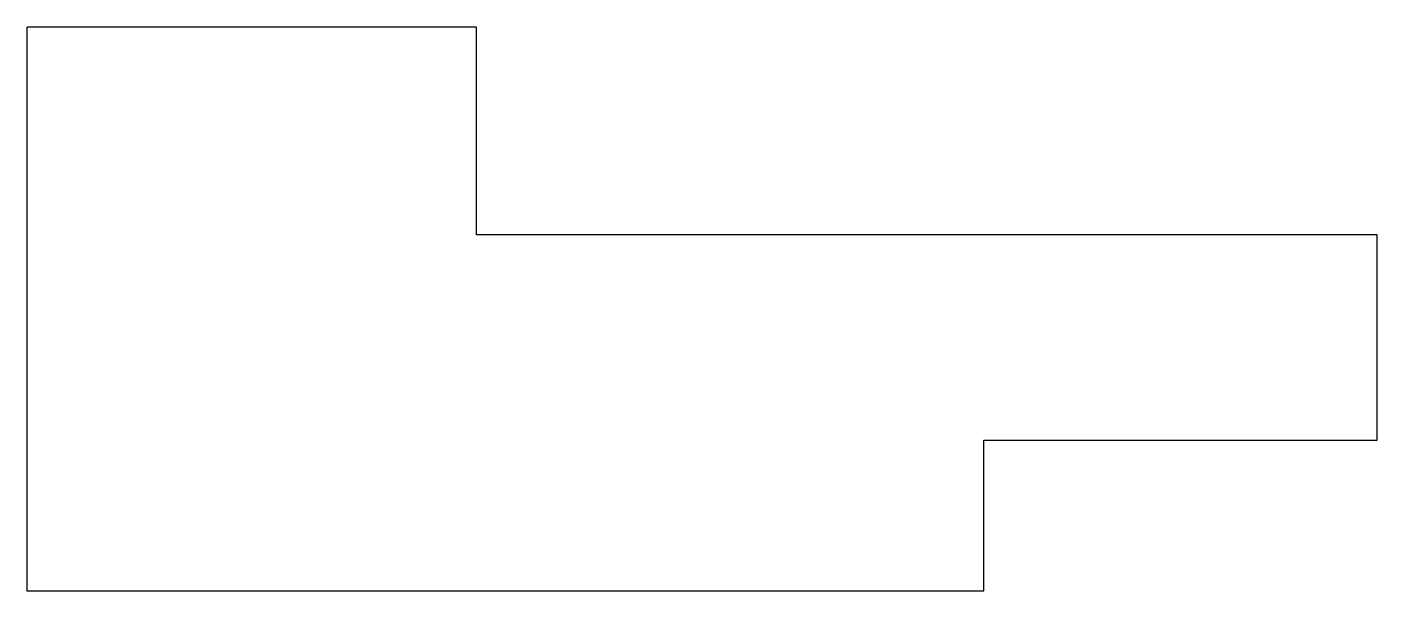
# Model space of a CAD drawing. Header units: millimetres. Extents: x 0 to 3605, y -1506 to 0.
import ezdxf

# ---------------------------------------------------------------- set-up
doc = ezdxf.new("R2010")
doc.units = ezdxf.units.MM

msp = doc.modelspace()

# ---------------------------------------------------------------- linework, layer by layer
at = {"color": 7, "linetype": 'Continuous', "lineweight": 25}
for p, q in [((1200, 0), (0, 0)), ((0, 0), (0, -1506)), ((1200, -555), (1200, 0)), ((3605, -555), (1200, -555)), ((3605, -1103), (3605, -555)), ((2555, -1103), (3605, -1103)), ((2555, -1506), (2555, -1103)), ((0, -1506), (2555, -1506))]:
    msp.add_line(p, q, dxfattribs=at)

doc.saveas('drawing.dxf')
